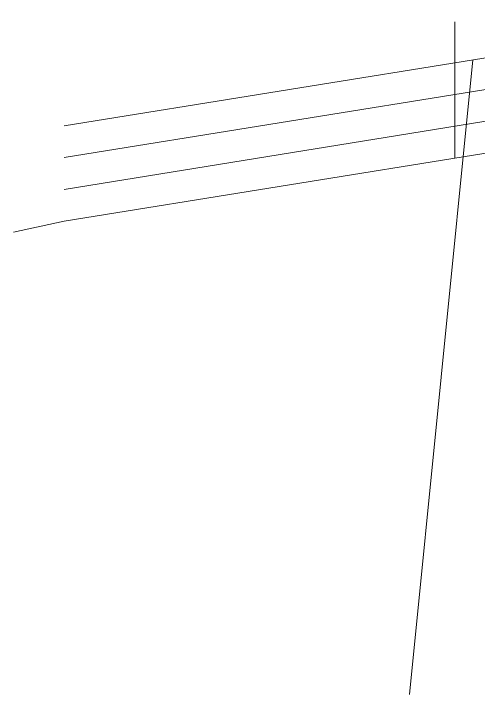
# Model space of a CAD drawing. Header units: metres. Extents: x 303118 to 359298, y 7408194 to 7460879.
# Drawn here: x 355963 to 356695, y 7422449 to 7423522 of the extents above; entities that cross this region are included whole.
import ezdxf

# ---------------------------------------------------------------- set-up
doc = ezdxf.new("R2010")
doc.units = ezdxf.units.M
doc.header["$LTSCALE"] = 10
doc.layers.add('U-HZ-MURO PROJETADO', color=130, linetype='Continuous', lineweight=0)

msp = doc.modelspace()

# ---------------------------------------------------------------- linework, layer by layer
at = {"layer": 'U-HZ-MURO PROJETADO'}
for p, q in [((356043.076, 7423345.169), (357138.589, 7423522.212)), ((356658.226, 7423294.582), (356658.226, 7423509.276)), ((356043.076, 7423295.169), (357138.589, 7423472.212)), ((356686.926, 7423449.22), (356586.926, 7422449.22)), ((356043.076, 7423245.169), (357138.589, 7423422.212)), ((356043.076, 7423195.169), (357138.589, 7423372.212)), ((355963.382, 7423177.735), (356043.076, 7423195.169))]:
    msp.add_line(p, q, dxfattribs=at)

doc.saveas('drawing.dxf')
